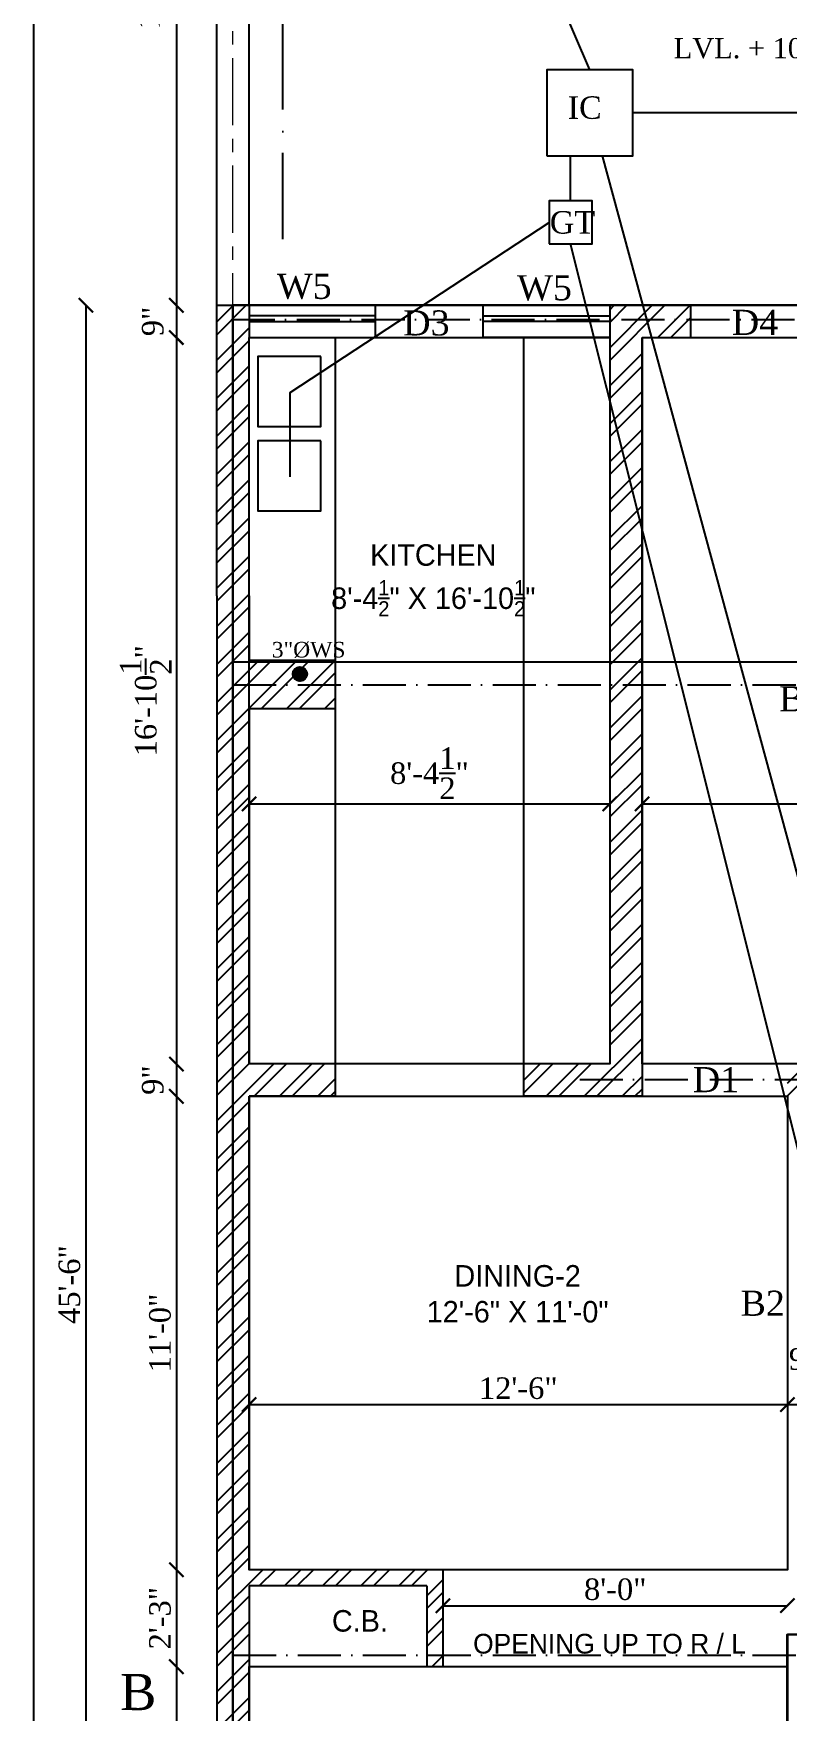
# Model space of a CAD drawing. Header units: feet. Extents: x -3489 to 100857, y -7396 to -4185.
# Drawn here: x 97887.4 to 98097.5, y -5681.7 to -5213.9 of the extents above; entities that cross this region are included whole.
import ezdxf
from ezdxf.enums import TextEntityAlignment as Align

# ---------------------------------------------------------------- set-up
doc = ezdxf.new("R2010")
doc.units = ezdxf.units.FT
doc.header["$MEASUREMENT"] = 0
for name, pattern in [('ACAD_ISO10W100', [18, 12, -3, 0, -3]), ('CENTER', [2, 1.25, -0.25, 0.25, -0.25]), ('DASHDOTX2', [2, 1, -0.5, 0, -0.5])]:
    doc.linetypes.add(name, pattern=pattern)
for name, color, linetype, lineweight in [('BEAM', 5, 'DASHDOTX2', 30), ('Grid', 252, 'CENTER', 20), ('SANTRY', 7, 'Continuous', 15)]:
    doc.layers.add(name, color=color, linetype=linetype, lineweight=lineweight)
doc.layers.add('BLK_1_FLR_0_BLT_UP_AREA', color=25, linetype='Continuous', true_color=0x995f4c, plot=False)
for name, color, linetype, plot in [('BLK_1_FLR_0_KITCHEN', 1, 'Continuous', False), ('BLK_1_FLR_0_REGULAR_ROOM_1', 1, 'Continuous', False), ('BLK_1_FLR_0_REGULAR_ROOM_2', 1, 'Continuous', False)]:
    doc.layers.add(name, color=color, linetype=linetype, plot=plot)
for name, color, linetype in [('JOINERY TEXT', 170, 'Continuous'), ('SEWRAGE', 35, 'Continuous'), ('TEXT', 5, 'Continuous'), ('TOILET FIXTURES', 35, 'Continuous'), ('WALL', 1, 'Continuous')]:
    doc.layers.add(name, color=color, linetype=linetype)
doc.styles.add('33', font='arial.ttf', dxfattribs={"height": 8})
doc.styles.add('VEENI', font='times.ttf')
doc.styles.add('VINOD', font='times.ttf')
doc.dimstyles.new('Standard$0', dxfattribs={"dimtxt": 9, "dimasz": 9, "dimexe": 9, "dimexo": 9, "dimgap": 4.8125, "dimtad": 0, "dimdec": 3, "dimzin": 3, "dimdsep": 46, "dimlunit": 4, "dimtxsty": '33', "dimblk": 'DOTSMALL', "dimblk1": 'ARCHTICK', "dimblk2": 'ARCHTICK', "dimcen": 0.09, "dimclrd": 256, "dimclre": 256, "dimclrt": 256, "dimadec": 0, "dimazin": 0, "dimtfac": 0.75, "dimtdec": 3, "dimtix": 1, "dimtofl": 0, "dimtmove": 2, "dimatfit": 3, "dimldrblk": 'DOTSMALL', "dimfxl": 1, "dimtolj": 1, "dimtzin": 0, "dimlwd": -1, "dimlwe": -1, "dimarcsym": 0})
pattern_1 = [(45, (6274.425, -406.5176), (-5.30330086, 5.30330086), []), (45, (6277.96, -406.5176), (-5.30330086, 5.30330086), [])]

# ---------------------------------------------------------------- blocks, each defined once
blk = doc.blocks.new('_ArchTick')
at = {"color": 0, "linetype": 'ByBlock', "const_width": 0.15}
blk.add_lwpolyline([(-0.5, -0.5), (0.5, 0.5)], dxfattribs=at)
blk = doc.blocks.new('*D9')
at = {"transparency": 16777216}
blk.add_line((97901.99, -5289.7), (97901.99, -5835.7), dxfattribs=at)
at = {"layer": 'Defpoints', "color": 0, "transparency": 16777216}
for p in [(97938.48, -5289.7), (97901.99, -5835.7), (97947.48, -5835.7)]:
    blk.add_point(p, dxfattribs=at)
at = {"transparency": 16777216, "xscale": 4, "yscale": 4, "zscale": 4}
for p, rotation in [((97901.99, -5289.7), 90), ((97901.99, -5835.7), 270)]:
    blk.add_blockref('_ArchTick', p, dxfattribs=dict(at, rotation=rotation))
at = {"lineweight": 25, "transparency": 16777216, "insert": (97897.44, -5562.7), "char_height": 6, "attachment_point": 5, "rotation": 90, "style": 'VINOD'}
blk.add_mtext('\\A1;45\'-6"', dxfattribs=at)
blk = doc.blocks.new('*D10')
at = {"transparency": 16777216}
blk.add_line((97927.22, -5130.7), (97927.22, -5289.7), dxfattribs=at)
at = {"layer": 'Defpoints', "color": 0, "transparency": 16777216}
for p in [(97938.48, -5130.7), (97927.22, -5289.7), (97947.48, -5289.7)]:
    blk.add_point(p, dxfattribs=at)
at = {"transparency": 16777216, "xscale": 4, "yscale": 4, "zscale": 4}
for p, rotation in [((97927.22, -5130.7), 90), ((97927.22, -5289.7), 270)]:
    blk.add_blockref('_ArchTick', p, dxfattribs=dict(at, rotation=rotation))
at = {"lineweight": 25, "transparency": 16777216, "insert": (97919.65, -5201.81), "char_height": 6, "attachment_point": 5, "rotation": 90, "style": 'VINOD'}
blk.add_mtext('\\A1;13\'-3"', dxfattribs=at)
blk = doc.blocks.new('*D11')
at = {"transparency": 16777216}
blk.add_line((97927.22, -5289.7), (97927.22, -5298.7), dxfattribs=at)
at = {"layer": 'Defpoints', "color": 0, "transparency": 16777216}
for p in [(97947.48, -5289.7), (97927.22, -5298.7), (97947.48, -5298.7)]:
    blk.add_point(p, dxfattribs=at)
at = {"transparency": 16777216, "xscale": 4, "yscale": 4, "zscale": 4}
for p, rotation in [((97927.22, -5289.7), 90), ((97927.22, -5298.7), 270)]:
    blk.add_blockref('_ArchTick', p, dxfattribs=dict(at, rotation=rotation))
at = {"lineweight": 25, "transparency": 16777216, "insert": (97920.66, -5294.2), "char_height": 6, "attachment_point": 5, "rotation": 90, "style": 'VINOD'}
blk.add_mtext('\\A1;9"', dxfattribs=at)
blk = doc.blocks.new('*D75')
at = {"transparency": 16777216}
blk.add_line((97927.22, -5298.7), (97927.22, -5501.2), dxfattribs=at)
at = {"layer": 'Defpoints', "color": 0, "transparency": 16777216}
for p in [(97947.48, -5298.7), (97927.22, -5501.2), (97947.48, -5501.2)]:
    blk.add_point(p, dxfattribs=at)
at = {"transparency": 16777216, "xscale": 4, "yscale": 4, "zscale": 4}
for p, rotation in [((97927.22, -5298.7), 90), ((97927.22, -5501.2), 270)]:
    blk.add_blockref('_ArchTick', p, dxfattribs=dict(at, rotation=rotation))
at = {"lineweight": 25, "transparency": 16777216, "insert": (97918.68, -5399.95), "char_height": 6, "attachment_point": 5, "rotation": 90, "style": 'VINOD'}
blk.add_mtext('\\A1;16\'-10{\\H1x;\\S1/2;}"', dxfattribs=at)
blk = doc.blocks.new('*D76')
at = {"transparency": 16777216}
blk.add_line((97927.22, -5501.2), (97927.22, -5510.2), dxfattribs=at)
at = {"layer": 'Defpoints', "color": 0, "transparency": 16777216}
for p in [(97947.48, -5501.2), (97927.22, -5510.2), (98023.98, -5510.2)]:
    blk.add_point(p, dxfattribs=at)
at = {"transparency": 16777216, "xscale": 4, "yscale": 4, "zscale": 4}
for p, rotation in [((97927.22, -5501.2), 90), ((97927.22, -5510.2), 270)]:
    blk.add_blockref('_ArchTick', p, dxfattribs=dict(at, rotation=rotation))
at = {"lineweight": 25, "transparency": 16777216, "insert": (97920.66, -5505.7), "char_height": 6, "attachment_point": 5, "rotation": 90, "style": 'VINOD'}
blk.add_mtext('\\A1;9"', dxfattribs=at)
blk = doc.blocks.new('*D77')
at = {"transparency": 16777216}
blk.add_line((97927.22, -5510.2), (97927.22, -5642.2), dxfattribs=at)
at = {"layer": 'Defpoints', "color": 0, "transparency": 16777216}
for p in [(97947.48, -5510.2), (97927.22, -5642.2), (97947.48, -5642.2)]:
    blk.add_point(p, dxfattribs=at)
at = {"transparency": 16777216, "xscale": 4, "yscale": 4, "zscale": 4}
for p, rotation in [((97927.22, -5510.2), 90), ((97927.22, -5642.2), 270)]:
    blk.add_blockref('_ArchTick', p, dxfattribs=dict(at, rotation=rotation))
at = {"lineweight": 25, "transparency": 16777216, "insert": (97922.67, -5576.2), "char_height": 6, "attachment_point": 5, "rotation": 90, "style": 'VINOD'}
blk.add_mtext('\\A1;11\'-0"', dxfattribs=at)
blk = doc.blocks.new('*D78')
at = {"transparency": 16777216}
blk.add_line((97927.22, -5642.2), (97927.22, -5669.2), dxfattribs=at)
at = {"layer": 'Defpoints', "color": 0, "transparency": 16777216}
for p in [(97947.48, -5642.2), (97927.22, -5669.2), (97947.48, -5669.2)]:
    blk.add_point(p, dxfattribs=at)
at = {"transparency": 16777216, "xscale": 4, "yscale": 4, "zscale": 4}
for p, rotation in [((97927.22, -5642.2), 90), ((97927.22, -5669.2), 270)]:
    blk.add_blockref('_ArchTick', p, dxfattribs=dict(at, rotation=rotation))
at = {"lineweight": 25, "transparency": 16777216, "insert": (97922.67, -5655.7), "char_height": 6, "attachment_point": 5, "rotation": 90, "style": 'VINOD'}
blk.add_mtext('\\A1;2\'-3"', dxfattribs=at)
blk = doc.blocks.new('*D79')
at = {"transparency": 16777216}
blk.add_line((97927.22, -5669.2), (97927.22, -5822.2), dxfattribs=at)
at = {"layer": 'Defpoints', "color": 0, "transparency": 16777216}
for p in [(97947.48, -5669.2), (97927.22, -5822.2), (97947.48, -5822.2)]:
    blk.add_point(p, dxfattribs=at)
at = {"transparency": 16777216, "xscale": 4, "yscale": 4, "zscale": 4}
for p, rotation in [((97927.22, -5669.2), 90), ((97927.22, -5822.2), 270)]:
    blk.add_blockref('_ArchTick', p, dxfattribs=dict(at, rotation=rotation))
at = {"lineweight": 25, "transparency": 16777216, "insert": (97922.66, -5745.7), "char_height": 6, "attachment_point": 5, "rotation": 90, "style": 'VINOD'}
blk.add_mtext('\\A1;12\'-9"', dxfattribs=at)
blk = doc.blocks.new('*D89')
at = {"transparency": 16777216}
blk.add_line((97947.48, -5428.67), (98047.98, -5428.67), dxfattribs=at)
at = {"layer": 'Defpoints', "color": 0, "transparency": 16777216}
for p in [(98047.98, -5428.67), (97947.48, -5435.16), (98047.98, -5435.16)]:
    blk.add_point(p, dxfattribs=at)
at = {"transparency": 16777216, "xscale": 4, "yscale": 4, "zscale": 4, "rotation": 180}
blk.add_blockref('_ArchTick', (97947.48, -5428.67), dxfattribs=at)
at = {"transparency": 16777216, "xscale": 4, "yscale": 4, "zscale": 4}
blk.add_blockref('_ArchTick', (98047.98, -5428.67), dxfattribs=at)
at = {"lineweight": 25, "transparency": 16777216, "insert": (97997.73, -5420.13), "char_height": 6, "attachment_point": 5, "style": 'VINOD'}
blk.add_mtext('\\A1;8\'-4{\\H1x;\\S1/2;}"', dxfattribs=at)
blk = doc.blocks.new('*D90')
at = {"transparency": 16777216}
blk.add_line((98056.98, -5428.67), (98205.48, -5428.67), dxfattribs=at)
at = {"layer": 'Defpoints', "color": 0, "transparency": 16777216}
for p in [(98056.98, -5428.67), (98205.48, -5428.67), (98205.48, -5428.67)]:
    blk.add_point(p, dxfattribs=at)
at = {"transparency": 16777216, "xscale": 4, "yscale": 4, "zscale": 4, "rotation": 180}
blk.add_blockref('_ArchTick', (98056.98, -5428.67), dxfattribs=at)
at = {"transparency": 16777216, "xscale": 4, "yscale": 4, "zscale": 4}
blk.add_blockref('_ArchTick', (98205.48, -5428.67), dxfattribs=at)
at = {"lineweight": 25, "transparency": 16777216, "insert": (98131.23, -5420.19), "char_height": 6, "attachment_point": 5, "style": 'VINOD'}
blk.add_mtext('\\A1;12\'-4{\\H1x;\\S1/2;}"', dxfattribs=at)
blk = doc.blocks.new('*D98')
at = {"transparency": 16777216}
blk.add_line((97947.48, -5596.16), (98097.48, -5596.16), dxfattribs=at)
at = {"layer": 'Defpoints', "color": 0, "transparency": 16777216}
for p in [(97947.48, -5596.16), (98097.48, -5596.16), (98097.48, -5596.16)]:
    blk.add_point(p, dxfattribs=at)
at = {"transparency": 16777216, "xscale": 4, "yscale": 4, "zscale": 4, "rotation": 180}
blk.add_blockref('_ArchTick', (97947.48, -5596.16), dxfattribs=at)
at = {"transparency": 16777216, "xscale": 4, "yscale": 4, "zscale": 4}
blk.add_blockref('_ArchTick', (98097.48, -5596.16), dxfattribs=at)
at = {"lineweight": 25, "transparency": 16777216, "insert": (98022.48, -5591.61), "char_height": 6, "attachment_point": 5, "style": 'VINOD'}
blk.add_mtext('\\A1;12\'-6"', dxfattribs=at)
blk = doc.blocks.new('*D99')
at = {"transparency": 16777216}
blk.add_line((98097.48, -5596.16), (98106.48, -5596.16), dxfattribs=at)
at = {"layer": 'Defpoints', "color": 0, "transparency": 16777216}
for p in [(98097.48, -5596.16), (98106.48, -5596.16), (98106.48, -5596.16)]:
    blk.add_point(p, dxfattribs=at)
at = {"transparency": 16777216, "xscale": 4, "yscale": 4, "zscale": 4, "rotation": 180}
blk.add_blockref('_ArchTick', (98097.48, -5596.16), dxfattribs=at)
at = {"transparency": 16777216, "xscale": 4, "yscale": 4, "zscale": 4}
blk.add_blockref('_ArchTick', (98106.48, -5596.16), dxfattribs=at)
at = {"lineweight": 25, "transparency": 16777216, "insert": (98101.98, -5583.48), "char_height": 6, "attachment_point": 5, "style": 'VINOD'}
blk.add_mtext('\\A1;9"', dxfattribs=at)
blk = doc.blocks.new('*D104')
at = {"transparency": 16777216}
blk.add_line((98001.51, -5652.22), (98097.48, -5652.22), dxfattribs=at)
at = {"layer": 'Defpoints', "color": 0, "transparency": 16777216}
for p in [(98097.48, -5652.22), (98001.51, -5669.2), (98097.48, -5669.2)]:
    blk.add_point(p, dxfattribs=at)
at = {"transparency": 16777216, "xscale": 4, "yscale": 4, "zscale": 4, "rotation": 180}
blk.add_blockref('_ArchTick', (98001.51, -5652.22), dxfattribs=at)
at = {"transparency": 16777216, "xscale": 4, "yscale": 4, "zscale": 4}
blk.add_blockref('_ArchTick', (98097.48, -5652.22), dxfattribs=at)
at = {"lineweight": 25, "transparency": 16777216, "insert": (98049.5, -5647.67), "char_height": 6, "attachment_point": 5, "style": 'VINOD'}
blk.add_mtext('\\A1;8\'-0"', dxfattribs=at)

msp = doc.modelspace()

# ---------------------------------------------------------------- hatches: boundary and pattern name
at = {"layer": 'SEWRAGE'}
h = msp.add_hatch(dxfattribs=at)
h.set_pattern_fill('ANSI31', color=256, style=0)
h.set_pattern_definition([(45, (126190.96661, 8094.56675), (-0.08838834765, 0.08838834765), [])])
h.paths.add_polyline_path([(97959.62857, -5392.48946, 1), (97963.62857, -5392.48946, 1)])
at = {"layer": 'WALL'}
h = msp.add_hatch(dxfattribs=at)
h.set_pattern_fill('ANSI32', color=0, scale=20)
h.set_pattern_definition(pattern_1)
h.paths.add_polyline_path([(98257.98377, -5280.94321), (98248.98377, -5277.01241), (98248.98377, -5289.69855), (98225.24447, -5289.69855), (98225.97495, -5298.69855), (98257.98377, -5298.69855)])
h.paths.add_polyline_path([(98257.98377, -5248.44855), (98248.98377, -5248.44855), (98248.98377, -5277.01241), (98257.98377, -5280.94321)])
h.paths.add_polyline_path([(98250.42476, -5265.01757, -1), (98254.42476, -5265.01757, -1)], flags=16)
h.paths.add_polyline_path([(98292.48377, -5296.01127), (98288.08377, -5294.08954), (98288.08377, -5322.69855), (98292.48377, -5322.69855), (98292.48377, -5318.19855)])
h.paths.add_polyline_path([(98292.48377, -5289.69855), (98288.08377, -5289.69855), (98288.08377, -5294.08954), (98292.48377, -5296.01127)])
h.paths.add_polyline_path([(98184.99181, -5289.69855), (98178.48377, -5289.69855), (98178.48377, -5298.69855), (98192.77962, -5298.69855)])
h.paths.add_polyline_path([(98210.34028, -5289.69855), (98184.99181, -5289.69855), (98192.77962, -5298.69855), (98205.48377, -5298.69855), (98205.48377, -5313.38012), (98208.35524, -5316.69855), (98209.98377, -5316.69855), (98209.98377, -5298.69855), (98221.44221, -5298.69855)])
h.paths.add_polyline_path([(98190.92476, -5293.01757, -1), (98194.92476, -5293.01757, -1)], flags=16)
h.paths.add_polyline_path([(98070.48377, -5289.69855), (98057.21688, -5289.69855), (98059.65587, -5298.69855), (98070.48377, -5298.69855)])
h.paths.add_polyline_path([(98056.98377, -5298.69855), (98059.65587, -5298.69855), (98057.21688, -5289.69855), (98047.98377, -5289.69855), (98047.98377, -5298.69855), (98047.98377, -5316.09799), (98056.98377, -5351.98186)])
h.paths.add_polyline_path([(98056.98377, -5442.69855), (98056.98377, -5351.98186), (98047.98377, -5316.09799), (98047.98377, -5388.69855), (98047.98377, -5442.69855), (98047.98377, -5501.19855), (98023.98377, -5501.19855), (98023.98377, -5510.19855), (98056.98377, -5510.19855)])
h.paths.add_polyline_path([(98233.98377, -5501.19855), (98209.98377, -5501.19855), (98209.98377, -5402.19855), (98268.48377, -5402.19855), (98268.48377, -5434.66466), (98272.98377, -5434.66466), (98272.98377, -5402.19855), (98292.48377, -5402.19855), (98292.48377, -5363.19855), (98301.00609, -5363.19855), (98295.45513, -5358.69855), (98288.08377, -5358.69855), (98288.08377, -5388.69855), (98270.6577, -5388.69855), (98273.6894, -5392.20213, -0.930396838), (98277.66865, -5392.48946, -1.074810188), (98273.6894, -5392.20213), (98270.6577, -5388.69855), (98233.2798, -5388.69855), (98233.50685, -5391.49602, -0.438138137), (98235.66865, -5393.48946, -1), (98231.66865, -5393.48946, -0.390686992), (98233.50685, -5391.49602), (98233.2798, -5388.69855), (98209.98377, -5388.69855), (98209.98377, -5379.69855), (98209.98377, -5358.69855), (98205.48377, -5358.69855), (98205.48377, -5379.69855), (98205.48377, -5402.19855), (98205.48377, -5501.19855), (98114.53294, -5501.19855), (98116.97192, -5510.19855), (98233.98377, -5510.19855)])
h.paths.add_polyline_path([(98114.53294, -5501.19855), (98097.48377, -5501.19855), (98097.48377, -5510.19855), (98116.97192, -5510.19855)])
h.paths.add_polyline_path([(98241.57448, -5261.63014), (98268.158, -5261.63014), (98268.158, -5254.84236), (98241.57448, -5254.84236)], flags=9)
h.paths.add_polyline_path([(98268.86066, -5409.22408), (98287.14905, -5409.22408), (98287.14905, -5403.76758), (98268.86066, -5403.76758)], flags=24)
h = msp.add_hatch(dxfattribs=at)
h.set_pattern_fill('ANSI32', color=0, scale=20)
h.set_pattern_definition(pattern_1)
h.paths.add_polyline_path([(97947.48377, -5510.19855), (97971.48377, -5510.19855), (97971.48377, -5501.19855), (97947.48377, -5501.19855), (97947.48377, -5402.19855), (97971.48377, -5402.19855), (97971.48377, -5388.69855), (97947.48377, -5388.69855), (97947.48377, -5370.69855), (97947.48377, -5298.69855), (97947.48377, -5289.69855), (97938.48377, -5289.69855), (97938.48377, -5370.69855), (97938.48377, -5853.69855), (97947.48377, -5853.69855), (97947.48377, -5646.69855), (97997.00692, -5646.69855), (97997.00692, -5669.19855), (98001.50692, -5669.19855), (98001.50692, -5642.19855), (97947.48377, -5642.19855)])
h.paths.add_polyline_path([(97959.62857, -5392.48946, -1), (97963.62857, -5392.48946, -1)], flags=16)

# ---------------------------------------------------------------- linework, layer by layer
at = {"color": 5, "linetype": 'ACAD_ISO10W100', "lineweight": -3, "ltscale": 2}
msp.add_line((97956.92476, -5271.24188), (97956.92476, -5105.01757), dxfattribs=at)
at = {"layer": 'BEAM', "color": 5, "linetype": 'ACAD_ISO10W100', "lineweight": -3}
for p, q in [((97942.64212, -5293.65002), (98338.64212, -5293.65002)), ((97942.98377, -5395.48946), (98338.98377, -5395.48946)), ((98039.62857, -5505.48946), (98338.98377, -5505.48946)), ((97942.98377, -5665.98946), (98338.98377, -5665.98946))]:
    msp.add_line(p, q, dxfattribs=at)
at = {"layer": 'BLK_1_FLR_0_BLT_UP_AREA', "color": 1}
msp.add_lwpolyline([(98248.90377, -5289.69855), (98248.90377, -5130.69855), (98338.90377, -5130.69855), (98338.90377, -5389.17406), (97942.90377, -5389.15336), (97942.90377, -5289.69855), (98248.90377, -5289.69855)], close=True, dxfattribs=at)
at = {"layer": 'BLK_1_FLR_0_BLT_UP_AREA', "color": 6}
msp.add_lwpolyline([(98338.90377, -5835.69855), (98338.90377, -5130.69855), (98248.90377, -5130.69855), (98248.90377, -5289.69855), (97942.90377, -5289.69855), (97942.90377, -5835.69855), (97947.40377, -5835.69855), (97947.40377, -5835.69855), (98097.40377, -5835.69855), (98097.40377, -5660.19855), (98187.40377, -5660.19855), (98187.40377, -5835.69855), (98334.40377, -5835.69855), (98334.40377, -5835.69855), (98338.90377, -5835.69855)], close=True, dxfattribs=at)
at = {"layer": 'BLK_1_FLR_0_BLT_UP_AREA', "color": 25}
msp.add_lwpolyline([(98338.90377, -5130.69855), (98338.90377, -5835.69855), (98187.48377, -5835.69855), (98187.48377, -5660.19855), (98097.48377, -5660.19855), (98097.48377, -5835.69855), (97942.98377, -5835.69855), (97942.98377, -5289.69855), (98248.98377, -5289.69855), (98248.98377, -5130.69855)], close=True, dxfattribs=at)
at = {"layer": 'BLK_1_FLR_0_KITCHEN', "color": 1}
msp.add_lwpolyline([(97947.48377, -5298.69855), (98047.98377, -5298.69855), (98047.98377, -5501.19855), (97947.48377, -5501.19855)], close=True, dxfattribs=at)
at = {"layer": 'BLK_1_FLR_0_REGULAR_ROOM_1', "color": 1}
msp.add_lwpolyline([(98056.98377, -5298.69855), (98205.48377, -5298.69855), (98205.48377, -5501.19855), (98056.98377, -5501.19855)], close=True, dxfattribs=at)
at = {"layer": 'BLK_1_FLR_0_REGULAR_ROOM_2', "color": 1}
for points in [[(97947.48377, -5510.19855), (98097.48377, -5510.19855), (98097.48377, -5642.19855), (97947.48377, -5642.19855)], [(97947.48377, -5669.19855), (98097.48377, -5669.19855), (98097.48377, -5822.19855), (97947.48377, -5822.19855)]]:
    msp.add_lwpolyline(points, close=True, dxfattribs=at)
at = {"layer": 'Grid', "color": 7, "ltscale": 15}
msp.add_line((97942.98377, -5869.51757), (97942.98377, -5114.01757), dxfattribs=at)
at = {"layer": 'SANTRY', "lineweight": -3}
for p, q in [((98037.07538, -5260.60519), (98037.07538, -5248.02986)), ((98113.42476, -5577.01757), (98037.07538, -5272.60519))]:
    msp.add_line(p, q, dxfattribs=at)
for points in [[(98030.42476, -5248.02986), (98054.42476, -5248.02986), (98054.42476, -5224.02986), (98030.42476, -5224.02986)], [(98031.07538, -5272.60519), (98043.07538, -5272.60519), (98043.07538, -5260.60519), (98031.07538, -5260.60519)]]:
    msp.add_lwpolyline(points, close=True, dxfattribs=at)
at = {"layer": 'SEWRAGE'}
msp.add_circle((97961.62857, -5392.48946), 2, dxfattribs=at)
at = {"layer": 'TOILET FIXTURES', "lineweight": -3}
for p, q in [((98042.42476, -5224.02986), (98020.56467, -5173.01757)), ((98141.42476, -5236.01757), (98054.42476, -5236.03077)), ((98136.48377, -5582.19855), (98045.92476, -5248.02986))]:
    msp.add_line(p, q, dxfattribs=at)
msp.add_lwpolyline([(97958.92476, -5337.51757), (97958.92476, -5314.01757), (98031.07538, -5266.60519)], dxfattribs=at)
at = {"layer": 'WALL', "ltscale": 200}
for p, q in [((97938.48377, -5370.69855), (97938.48377, -5130.69855)), ((97947.48377, -5289.69855), (97947.48377, -5139.69855)), ((97938.48377, -5289.69855), (97983.48377, -5289.69855)), ((98012.73377, -5289.69855), (98070.48377, -5289.69855)), ((98056.98377, -5289.69855), (98047.98377, -5289.69855)), ((98070.48377, -5289.69855), (98070.48377, -5298.69855)), ((97947.48377, -5298.69855), (97982.73377, -5298.69855)), ((97947.48377, -5370.69855), (97947.48377, -5298.69855)), ((97971.48377, -5298.69855), (97971.48377, -5510.19855)), ((98012.73377, -5298.69855), (98047.98377, -5298.69855)), ((98023.98377, -5298.69855), (98023.98377, -5510.19855)), ((98047.98377, -5298.69855), (98047.98377, -5388.69855)), ((98056.98377, -5298.69855), (98070.48377, -5298.69855)), ((98056.98377, -5298.69855), (98056.98377, -5442.69855)), ((97938.48377, -5370.69855), (97938.48377, -5853.69855)), ((97947.48377, -5370.69855), (97947.48377, -5388.69855)), ((97971.48377, -5388.69855), (97947.48377, -5388.69855)), ((98047.98377, -5388.69855), (98047.98377, -5442.69855)), ((97947.48377, -5402.19855), (97947.48377, -5501.19855)), ((97971.48377, -5402.19855), (97947.48377, -5402.19855)), ((98047.98377, -5442.69855), (98047.98377, -5501.19855)), ((98056.98377, -5442.69855), (98056.98377, -5510.19855)), ((97971.48377, -5501.19855), (97947.48377, -5501.19855)), ((98047.98377, -5501.19855), (98023.98377, -5501.19855)), ((97971.48377, -5510.19855), (97947.48377, -5510.19855)), ((97947.48377, -5510.19855), (97947.48377, -5642.19855)), ((98056.98377, -5510.19855), (98023.98377, -5510.19855)), ((98001.50692, -5642.19855), (97947.48377, -5642.19855)), ((98001.50692, -5642.19855), (98001.50692, -5669.19855)), ((98001.50692, -5642.19855), (98001.50692, -5664.69855)), ((97997.00692, -5646.69855), (97947.48377, -5646.69855)), ((97947.48377, -5646.69855), (97947.48377, -5853.69855)), ((97997.00692, -5646.69855), (97997.00692, -5669.19855)), ((97947.48377, -5669.19855), (98001.50692, -5669.19855))]:
    msp.add_line(p, q, dxfattribs=at)
at = {"layer": 'WALL'}
for p, q in [((97982.73377, -5298.69855), (97982.73377, -5289.69855)), ((98012.73377, -5298.69855), (98012.73377, -5289.69855))]:
    msp.add_line(p, q, dxfattribs=at)
for points in [[(97887.42476, -5937.12611), (99615.42476, -5937.12611), (99615.42476, -5036), (97887.42476, -5036)], [(97947.48377, -5298.69855), (97982.73377, -5298.69855), (97982.73377, -5289.69855), (97947.48377, -5289.69855)], [(98047.98377, -5298.69855), (98012.73377, -5298.69855), (98012.73377, -5289.69855), (98047.98377, -5289.69855)], [(97947.48377, -5294.19855), (97982.73377, -5294.19855), (97982.73377, -5292.65191), (97947.48377, -5292.65191)], [(98012.73377, -5292.65191), (98047.98377, -5292.65191), (98047.98377, -5294.19855), (98012.73377, -5294.19855)], [(97967.42476, -5304.01757), (97949.92476, -5304.01757), (97949.92476, -5323.51757), (97967.42476, -5323.51757)], [(97967.42476, -5327.51757), (97949.92476, -5327.51757), (97949.92476, -5347.01757), (97967.42476, -5347.01757)]]:
    msp.add_lwpolyline(points, close=True, dxfattribs=at)

# ---------------------------------------------------------------- texts
at = {"attachment_point": 2}
for s, insert, char_height, width in [('\\A1;\\pi4.08,t20.0802;{\\fUtsaah|b0|i0|c0|p34;KITCHEN\\P8\'-4\\H0.7x;\\S1/2;\\H1.4286x;" X 16\'-10\\H0.7x;\\S1/2;\\H1.429x;" }', (97996.77038, -5356.31422), 6, 69.2159404), ('\\A1;\\pi4.08,t20.0802;{\\fUtsaah|b0|i0|c0|p34;DINING-2\\P12\'-6" X 11\'-0\\H1.0003x;" }', (98020.26438, -5557.26276), 6, 69.2159404), ('\\A1;{\\fUtsaah|b0|i0|c0|p34;C.B.}', (97978.35963, -5653.44101), 6, 69.2159404), ('\\A1;{\\fUtsaah|b0|i0|c0|p34;OPENING UP TO R / L}', (98047.90597, -5660.06042), 5.5, 104.4036223)]:
    msp.add_mtext(s, dxfattribs=dict(at, insert=insert, char_height=char_height, width=width))
at = {"layer": 'JOINERY TEXT', "style": 'VEENI'}
for s, p in [('W5', (97962.85046, -5284.4897)), ('W5', (98029.78965, -5284.88719)), ('D3', (97996.88386, -5294.62348)), ('D4', (98088.44423, -5294.45014)), ('B1', (98101.36115, -5399.37287)), ('D1', (98077.57047, -5505.54113)), ('B2', (98090.59624, -5567.87287))]:
    msp.add_text(s, height=7, dxfattribs=at).set_placement(p, align=Align.MIDDLE)
at = {"layer": 'SANTRY', "lineweight": -3, "style": 'VINOD'}
for s, p in [('IC', (98041.00218, -5234.59852)), ('GT', (98037.58152, -5266.58992))]:
    msp.add_text(s, height=6.274966, dxfattribs=at).set_placement(p, align=Align.MIDDLE)
at = {"layer": 'TEXT', "color": 5, "style": 'VINOD'}
msp.add_text('LVL. + 100.75 (+ 9")', height=5.6, dxfattribs=at).set_placement((98102.36499, -5218.76483), align=Align.MIDDLE)
at = {"layer": 'TEXT', "style": 'VINOD'}
msp.add_text('B', height=10.08, dxfattribs=at).set_placement((97916.56979, -5676.30505), align=Align.MIDDLE)
at = {"layer": 'TOILET FIXTURES', "lineweight": -3, "style": 'VEENI'}
msp.add_text('3"%%CWS', height=4.33755, dxfattribs=at).set_placement((97964.07006, -5385.70815), align=Align.MIDDLE)

# ---------------------------------------------------------------- dimensions: what is measured, and where the dimension line sits
at = {"lineweight": 25}
dim = msp.add_linear_dim(base=(97927.22309, -5289.69855), p1=(97938.48377, -5130.69855), p2=(97947.48377, -5289.69855), angle=90, dimstyle='Standard$0', override={"dimtxt": 6, "dimasz": 4, "dimexe": 1.25, "dimexo": 7.5, "dimgap": 1.5, "dimtad": 1, "dimdec": 2, "dimtxsty": 'VINOD', "dimblk": 'ArchTick', "dimse1": 1, "dimse2": 1, "dimtfac": 1, "dimtdec": 1, "dimtix": 0, "dimfxl": 2}, dxfattribs=at)
dim.commit()
dim.dimension.update_dxf_attribs({"geometry": '*D10', "text_midpoint": (97919.64588, -5201.81477), "dimtype": 160})
for base, p1, p2, picture, middle in [((97901.98792, -5835.69855), (97938.48377, -5289.69855), (97947.48377, -5835.69855), '*D9', (97897.436, -5562.69855)), ((97927.22309, -5298.69855), (97947.48377, -5289.69855), (97947.48377, -5298.69855), '*D11', (97920.66253, -5294.19855)), ((97927.22309, -5501.19855), (97947.48377, -5298.69855), (97947.48377, -5501.19855), '*D75', (97918.68415, -5399.94855)), ((97927.22309, -5510.19855), (97947.48377, -5501.19855), (98023.98377, -5510.19855), '*D76', (97920.66253, -5505.69855)), ((97927.22309, -5642.19855), (97947.48377, -5510.19855), (97947.48377, -5642.19855), '*D77', (97922.67118, -5576.19855)), ((97927.22309, -5669.19855), (97947.48377, -5642.19855), (97947.48377, -5669.19855), '*D78', (97922.67118, -5655.69855)), ((97927.22309, -5822.19855), (97947.48377, -5669.19855), (97947.48377, -5822.19855), '*D79', (97922.66253, -5745.69855))]:
    dim = msp.add_linear_dim(base=base, p1=p1, p2=p2, angle=90, dimstyle='Standard$0', override={"dimtxt": 6, "dimasz": 4, "dimexe": 1.25, "dimexo": 7.5, "dimgap": 1.5, "dimtad": 1, "dimdec": 2, "dimtxsty": 'VINOD', "dimblk": 'ArchTick', "dimse1": 1, "dimse2": 1, "dimtfac": 1, "dimtdec": 1, "dimtix": 0, "dimfxl": 2}, dxfattribs=at)
    dim.commit()
    dim.dimension.update_dxf_attribs({"geometry": picture, "text_midpoint": middle})
for base, p1, p2, picture, middle in [((98047.98377, -5428.67218), (97947.48377, -5435.15736), (98047.98377, -5435.15736), '*D89', (97997.73377, -5420.13325)), ((98205.48377, -5428.67218), (98056.98377, -5428.67218), (98205.48377, -5428.67218), '*D90', (98131.23377, -5420.18516)), ((98106.48377, -5596.16323), (98097.48377, -5596.16323), (98106.48377, -5596.16323), '*D99', (98101.98377, -5583.48154)), ((98097.48377, -5596.16323), (97947.48377, -5596.16323), (98097.48377, -5596.16323), '*D98', (98022.48377, -5591.61132)), ((98097.48377, -5652.22247), (98001.50692, -5669.19855), (98097.48377, -5669.19855), '*D104', (98049.49535, -5647.67056))]:
    dim = msp.add_linear_dim(base=base, p1=p1, p2=p2, dimstyle='Standard$0', override={"dimtxt": 6, "dimasz": 4, "dimexe": 1.25, "dimexo": 7.5, "dimgap": 1.5, "dimtad": 1, "dimdec": 2, "dimtxsty": 'VINOD', "dimblk": 'ArchTick', "dimse1": 1, "dimse2": 1, "dimtfac": 1, "dimtdec": 1, "dimtix": 0, "dimfxl": 2}, dxfattribs=at)
    dim.commit()
    dim.dimension.update_dxf_attribs({"geometry": picture, "text_midpoint": middle})

doc.saveas('drawing.dxf')
